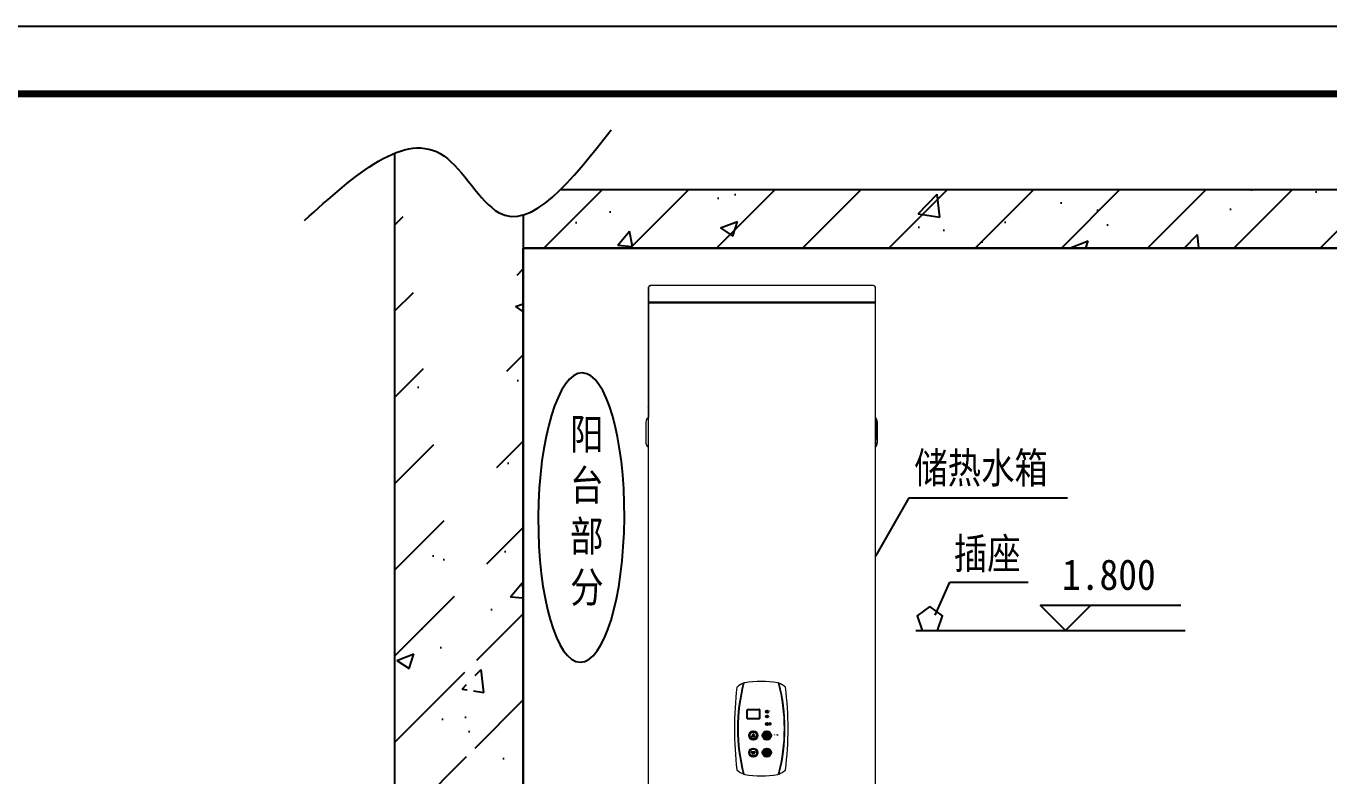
# Model space of a CAD drawing. Extents: x 27938 to 1507990, y 110129 to 923079.
# Drawn here: x 540901 to 560131, y 458590 to 469657 of the extents above; entities that cross this region are included whole.
import ezdxf

# ---------------------------------------------------------------- set-up
doc = ezdxf.new("R2010")
doc.units = 0
doc.header["$LTSCALE"] = 1000
doc.header["$MEASUREMENT"] = 0
doc.linetypes.add('DASH', pattern=[0.35, 0.25, -0.1])
for name, color, linetype in [('100L夹套一键通外壳-GMO', 7, 'Continuous'), ('AXIS', 3, 'Continuous'), ('TWT_TEXT', 7, 'Continuous'), ('图框', 140, 'Continuous'), ('太阳能', 252, 'Continuous'), ('实线层', 7, 'Continuous'), ('显示器外壳', 7, 'Continuous'), ('灌液口封盖', 7, 'Continuous'), ('立式GL10015DBJ外壳', 7, 'Continuous'), ('装饰圈', 7, 'Continuous'), ('装饰面板', 7, 'Continuous')]:
    doc.layers.add(name, color=color, linetype=linetype)
doc.layers.add('CAXA0', color=7, linetype='Continuous', lineweight=70)
doc.layers.add('yichutu', color=7, linetype='Continuous', true_color=0xffffff, plot=False)
doc.styles.add('_TWT_DIM', font='', dxfattribs={"width": 0.8, "height": 3.5})
doc.styles.add('字高3.5', font='', dxfattribs={"height": 3})
doc.styles.get('_TWT_DIM').set_extended_font_data('FangSong_GB2312')
doc.styles.get('字高3.5').set_extended_font_data('SimSun')
pattern_1 = [(45, (382031, 355869.1), (-636.396, 636.396), []), (50, (382031, 355869), (2582.137, -225.908), [270, -2970]), (355, (382031, 355869), (-499.505, 2707.892), [216, -2376]), (100.4514, (382246.2, 355850.3), (2082.634, 2481.982), [229.465, -2524.11]), (46.1842, (382031, 356589), (3842.07, -595.87), [405, -4455]), (96.6356, (382351.2, 356539.4), (3364.786, 3506.824), [344.2, -3786.17]), (351.1842, (382031, 356589), (3364.78, 3506.83), [324, -3564]), (21, (382391, 356409), (2148.865, -1449.428), [270, -2970]), (326, (382391, 356409), (875.935, 2610.54), [216, -2376]), (71.4514, (382570, 356288.3), (3024.8, 1161.11), [229.465, -2524.11]), (37.5, (382031, 355869.1), (43.7755, 1198.418), [0, -2347.2, 0, -2412, 0, -2385]), (7.5, (382031, 355869.1), (947.05, 1419.882), [0, -1375.2, 0, -2293.2, 0, -909]), (327.5, (381228.2, 355869.1), (1921.7608, -81.1975), [0, -900, 0, -2808, 0, -3726]), (317.5, (380868.2, 355869.1), (2099.47, 360.378), [0, -1170, 0, -1864.8, 0, -2646])]

# ---------------------------------------------------------------- blocks, each defined once
blk = doc.blocks.new('TK')
at = {"layer": '图框'}
blk.add_lwpolyline([(465375, 548714), (549475, 548714), (549475, 489314), (465375, 489314)], close=True, dxfattribs=at)
blk.add_lwpolyline([(465375, 548714), (549475, 548714), (549475, 489314), (465375, 489314)], close=True, dxfattribs=at)
at = {"layer": '图框', "const_width": 100}
blk.add_lwpolyline([(548475, 490314), (548475, 547714), (467875, 547714), (467875, 490314)], close=True, dxfattribs=at)
blk = doc.blocks.new('yct-841-594-84100-59399.9999999999-100-1000.0')
at = {"layer": 'yichutu', "color": 7, "true_color": 0xffffff}
blk.add_lwpolyline([(0, 0), (0, 59400), (84100, 59400), (84100, 0)], close=True, dxfattribs=at)

msp = doc.modelspace()

# ---------------------------------------------------------------- hatches: boundary and pattern name
at = {"layer": '100L夹套一键通外壳-GMO', "linetype": 'Continuous'}
h = msp.add_hatch(color=256, dxfattribs=at)
h.dxf.hatch_style = 1
h.paths.add_polyline_path([(551635.2, 459213.2), (551611.8, 459172.7), (551658.6, 459172.7)])
h.paths.add_polyline_path([(551658.6, 458947.7), (551611.8, 458947.7), (551635.2, 458907.2)])
h = msp.add_hatch(color=256, dxfattribs=at)
h.dxf.hatch_style = 1
h.paths.add_polyline_path([(551896.2, 459186.2, 1), (551770.2, 459186.2, 1)])
h = msp.add_hatch(color=256, dxfattribs=at)
h.dxf.hatch_style = 1
h.paths.add_polyline_path([(551896.2, 458934.2, 1), (551770.2, 458934.2, 1)])
at = {"layer": '实线层', "lineweight": -2}
h = msp.add_hatch(dxfattribs=at)
h.set_pattern_fill('钢筋混凝土', color=256, scale=360)
h.set_pattern_definition(pattern_1)
edge = h.paths.add_edge_path()
edge.add_line((548240.5, 466868.4), (548240.5, 453730.4))
edge.add_line((546339.7, 467780.6), (546339.7, 455123.1))
edge.add_line((546339.7, 455123.1), (546339.7, 453047.6))
edge.add_line((546339.7, 453047.6), (548240.5, 453730.4))
edge.add_line((546339.7, 452583), (546339.7, 445638.8))
edge.add_line((548240.5, 453265.7), (548240.5, 441403.2))
edge.add_line((546339.7, 452583), (548240.5, 453265.7))
edge.add_line((546339.7, 442285.7), (546339.7, 448707.5))
h = msp.add_hatch(dxfattribs=at)
h.set_pattern_fill('钢筋混凝土', color=256, scale=360)
h.set_pattern_definition(pattern_1)
edge = h.paths.add_edge_path()
edge.add_line((548791.8, 467245.1), (561737, 467245.1))
edge.add_line((561737, 467245.1), (561737, 466379.6))
edge.add_line((561737, 466379.6), (548240.5, 466379.6))
at = {"layer": '立式GL10015DBJ外壳', "lineweight": 0}
h = msp.add_hatch(dxfattribs=at)
h.set_pattern_fill('LINE', color=0, scale=115.079139, angle=45, style=0)
h.set_pattern_definition([(45, (546677.7, 455562.7), (-258.36, 258.36), [])])
edge = h.paths.add_edge_path()
edge.add_line((550084.3, 465567.6), (550084.3, 463877.4))
edge.add_spline(control_points=[(550084.3, 463877.4), (550085.5, 463878.5), (550086.8, 463879.7), (550088, 463880.9)], knot_values=[0.3947288, 0.3947288, 0.3947288, 0.3947288, 0.3951256, 0.3951256, 0.3951256, 0.3951256], degree=3, periodic=0)
edge.add_line((550088, 463880.9), (550088, 465567.6))
edge.add_spline(control_points=[(550088, 465567.6), (550088, 465568.6), (550088.4, 465569.5), (550089.7, 465570.9), (550090.6, 465571.2), (550091.6, 465571.2)], knot_values=[0, 0, 0, 0, 0.5, 0.5, 1, 1, 1, 1], degree=3, periodic=0)
edge.add_line((550091.6, 465571.2), (550106.7, 465571.2))
edge.add_spline(control_points=[(550106.7, 465571.2), (550107.7, 465571.2), (550108.6, 465571.4), (550110.4, 465572.1), (550111.2, 465572.7), (550112.5, 465574), (550113.1, 465574.8), (550113.8, 465576.5), (550114, 465577.5), (550114, 465578.4)], knot_values=[0, 0, 0, 0, 0.25, 0.25, 0.5, 0.5, 0.75, 0.75, 1, 1, 1, 1], degree=3, periodic=0)
edge.add_line((550114, 465578.4), (550114, 465607.9))
edge.add_spline(control_points=[(550114, 465607.9), (550114.1, 465609.4), (550113.7, 465610.9), (550112.2, 465613.4), (550111.1, 465614.4), (550109.8, 465615)], knot_values=[0, 0, 0, 0, 0.5, 0.5, 1, 1, 1, 1], degree=3, periodic=0)
edge.add_line((550109.8, 465615), (550104.2, 465617.6))
edge.add_spline(control_points=[(550104.2, 465617.6), (550103.7, 465617.8), (550103.2, 465618.3), (550102.8, 465619.5), (550102.8, 465620.1), (550103, 465620.7)], knot_values=[0, 0, 0, 0, 0.5, 0.5, 1, 1, 1, 1], degree=3, periodic=0)
edge.add_spline(control_points=[(550103, 465620.7), (550114.9, 465647.9), (550126.7, 465675.1), (550138.5, 465702.3)], knot_values=[0, 0, 0, 0, 1, 1, 1, 1], degree=3, periodic=0)
edge.add_line((550138.5, 465702.3), (550135.2, 465703.8))
edge.add_spline(control_points=[(550135.2, 465703.8), (550123.4, 465676.6), (550111.5, 465649.4), (550099.7, 465622.1)], knot_values=[0, 0, 0, 0, 1, 1, 1, 1], degree=3, periodic=0)
edge.add_spline(control_points=[(550099.7, 465622.1), (550099.4, 465621.4), (550099.2, 465620.7), (550099.2, 465619.1), (550099.3, 465618.3), (550099.9, 465616.9), (550100.3, 465616.2), (550101.4, 465615.1), (550102, 465614.6), (550102.7, 465614.3)], knot_values=[0, 0, 0, 0, 0.25, 0.25, 0.5, 0.5, 0.75, 0.75, 1, 1, 1, 1], degree=3, periodic=0)
edge.add_line((550102.7, 465614.3), (550108.3, 465611.8))
edge.add_spline(control_points=[(550108.3, 465611.8), (550108.9, 465611.5), (550109.4, 465611), (550110.2, 465609.9), (550110.4, 465609.2), (550110.4, 465608.5)], knot_values=[0, 0, 0, 0, 0.5, 0.5, 1, 1, 1, 1], degree=3, periodic=0)
edge.add_line((550110.4, 465608.5), (550110.4, 465578.4))
edge.add_spline(control_points=[(550110.4, 465578.4), (550110.4, 465577.5), (550110, 465576.5), (550108.6, 465575.2), (550107.7, 465574.8), (550106.7, 465574.8)], knot_values=[0, 0, 0, 0, 0.5, 0.5, 1, 1, 1, 1], degree=3, periodic=0)
edge.add_line((550106.7, 465574.8), (550091.6, 465574.8))
edge.add_spline(control_points=[(550091.6, 465574.8), (550090.6, 465574.8), (550089.7, 465574.6), (550087.9, 465573.9), (550087.1, 465573.4), (550085.8, 465572.1), (550085.3, 465571.3), (550084.5, 465569.5), (550084.3, 465568.6), (550084.3, 465567.6)], knot_values=[0, 0, 0, 0, 0.25, 0.25, 0.5, 0.5, 0.75, 0.75, 1, 1, 1, 1], degree=3, periodic=0)

# ---------------------------------------------------------------- linework, layer by layer
at = {"color": 0, "lineweight": -3, "ltscale": 9}
msp.add_line((554319.5, 460961.7), (554536.6, 461447.6), dxfattribs=at)
at = {"color": 0, "ltscale": 9}
msp.add_line((554536.6, 461447.6), (555690.1, 461447.6), dxfattribs=at)
at = {"color": 0, "linetype": 'ByBlock', "lineweight": -3, "ltscale": 0.3}
msp.add_lwpolyline([(548791.8, 467245.1), (561737, 467245.1), (561737, 466379.6), (548240.5, 466379.6)], dxfattribs=at)
msp.add_lwpolyline([(554240.1, 461088.7), (554054.5, 460953.9), (554125.4, 460735.7), (554354.8, 460735.7), (554425.7, 460953.9)], close=True, dxfattribs=at)
at = {"layer": '100L夹套一键通外壳-GMO', "linetype": 'Continuous'}
for p, q in [((551546, 459439.3), (551546, 459565.3)), ((551550.5, 459569.8), (551721.5, 459569.8)), ((551721.5, 459434.8), (551550.5, 459434.8)), ((551726, 459565.3), (551726, 459439.3)), ((551833.6, 459214), (551833.6, 459190.3)), ((551870.9, 459358), (551863.5, 459358)), ((551888.9, 459367), (551879.9, 459367)), ((551888.9, 459349), (551879.9, 459349)), ((551888.9, 459367), (551888.9, 459349)), ((551888.9, 459364), (551896.4, 459364)), ((551888.9, 459358), (551900.4, 459358)), ((551888.9, 459352), (551896.4, 459352))]:
    msp.add_line(p, q, dxfattribs=at)
for points in [[(551635.2, 459213.2), (551611.8, 459172.7), (551658.6, 459172.7)], [(551635.2, 458907.2), (551611.8, 458947.7), (551658.6, 458947.7)]]:
    msp.add_lwpolyline(points, close=True, dxfattribs=at)
for centre, radius in [((551837.1, 459538.8), 15.8), ((551837.1, 459467.6), 15.8), ((551635.2, 459186.2), 63), ((551635.2, 459186.2), 54), ((551833.2, 459186.2), 63), ((551837.1, 459357.3), 15.8), ((551635.2, 458934.2), 63), ((551635.2, 458934.2), 54), ((551833.2, 458934.2), 63)]:
    msp.add_circle(centre, radius, dxfattribs=at)
at = {"layer": '100L夹套一键通外壳-GMO', "color": 0, "lineweight": 0}
msp.add_arc((551467.8, 459837.8), 11.2, 244.98027, 255.93225, dxfattribs=at)
at = {"layer": '100L夹套一键通外壳-GMO', "linetype": 'Continuous'}
for centre, radius, start, end in [((551550.5, 459565.3), 4.5, 90, 180), ((551550.5, 459439.3), 4.5, 180, 270), ((551721.5, 459565.3), 4.5, 0, 90), ((551721.5, 459439.3), 4.5, 270, 0), ((551833.6, 459187.3), 14.1, 116.60836, 270), ((551833.6, 459187.3), 14.1, 270, 63.39164), ((551879.9, 459358), 9, 90, 270)]:
    msp.add_arc(centre, radius, start, end, dxfattribs=at)
at = {"layer": 'AXIS', "color": 0}
msp.add_line((553928.1, 462695.5), (553440.4, 461833.7), dxfattribs=at)
at = {"layer": 'AXIS', "color": 0, "lineweight": -3}
msp.add_line((553928.1, 462695.5), (556270.4, 462695.5), dxfattribs=at)
at = {"layer": 'CAXA0', "color": 0, "lineweight": 0}
for p, q in [((550084.3, 465790.9), (550084.3, 465582.4)), ((550088, 465790.9), (550088, 465582.4)), ((550535.2, 465826.9), (550120.5, 465826.9)), ((550651.8, 465826.9), (550535.2, 465826.9)), ((552862, 465826.9), (550652.8, 465826.9)), ((552979.7, 465826.9), (552862.9, 465826.9)), ((553278.1, 465826.9), (552979.7, 465826.9)), ((553404.5, 465826.9), (553278.1, 465826.9)), ((553440.4, 465582.4), (553440.4, 465790.9)), ((550084.3, 465567.6), (550084.3, 463877.4)), ((553440.4, 465582.4), (550088, 465582.4)), ((550094.5, 465582.4), (550088, 465582.4)), ((553440.4, 465567.6), (550088, 465567.6)), ((550254.5, 465567.6), (550088, 465567.6)), ((550088, 465567.6), (550088, 463880.9)), ((550091.5, 465575), (553433.2, 465575.2)), ((553440.4, 457898.3), (553440.4, 465567.6)), ((550072.5, 464030.1), (550072.7, 464030.1)), ((550051.1, 463812.5), (550051.1, 463503)), ((550084.3, 463877.4), (550084.3, 457632.8)), ((553441, 463868.5), (553437.1, 463446.9)), ((553441, 463875.7), (553440.7, 463875.7)), ((553462.3, 463816.1), (553462.3, 463506.6)), ((553462.3, 463769.2), (553462.3, 463661.3)), ((553462.3, 463553.4), (553462.3, 463661.3))]:
    msp.add_line(p, q, dxfattribs=at)
for centre, radius, start, end in [((553404.5, 465790.9), 36, 0, 90), ((550091.8, 465582.5), 7.49, 180.94095, 267.72784), ((550091.8, 465567.5), 7.49, 92.27216, 179.05905), ((553418.2, 465578.4), 3.6, 244.95395, 270), ((553433.2, 465582.4), 7.19, 270, 0), ((553433.2, 465567.6), 7.19, 0, 90), ((550115.5, 463818.5), 64.7, 125.48901, 185.34315), ((553441, 463868.5), 7.19, 30.18982, 90), ((553350.8, 463816.1), 111.5, 0, 30.18982), ((550103.1, 463495.1), 52.6, 171.37755, 246.4716)]:
    msp.add_arc(centre, radius, start, end, dxfattribs=at)
for points in [[(550120.5, 465826.9), (550118.2, 465826.9), (550115.8, 465826.7), (550111.2, 465825.8), (550108.9, 465825.1), (550104.5, 465823.3), (550102.4, 465822.2), (550098.5, 465819.6), (550096.7, 465818.1), (550093.3, 465814.7), (550091.8, 465812.9), (550089.2, 465809), (550088, 465806.9), (550086.2, 465802.6), (550085.5, 465800.3), (550084.6, 465795.6), (550084.3, 465793.3), (550084.3, 465790.9)], [(550120.5, 465823.3), (550118.4, 465823.3), (550116.2, 465823.1), (550112.1, 465822.3), (550110.1, 465821.7), (550106.1, 465820.1), (550104.2, 465819.1), (550100.7, 465816.7), (550099, 465815.4), (550096, 465812.4), (550094.7, 465810.7), (550092.3, 465807.2), (550091.3, 465805.3), (550089.6, 465801.4), (550089, 465799.3), (550088.2, 465795.2), (550088, 465793.1), (550088, 465790.9)]]:
    msp.add_open_spline(points, degree=3, knots=[0, 0, 0, 0, 0.125, 0.125, 0.25, 0.25, 0.375, 0.375, 0.5, 0.5, 0.625, 0.625, 0.75, 0.75, 0.875, 0.875, 1, 1, 1, 1], dxfattribs=at)
msp.add_open_spline([(550078, 463871.1), (550078, 463871.1), (550081.3, 463874.4), (550088, 463880.9)], degree=3, dxfattribs=at)
at = {"layer": 'TWT_TEXT', "color": 0}
msp.add_line((554032.5, 460735.7), (558008.8, 460735.7), dxfattribs=at)
msp.add_lwpolyline([(557942.8, 461105.2), (555873.1, 461105.2), (556242.6, 460735.7), (556612.1, 461105.2)], dxfattribs=at)
at = {"layer": '太阳能', "color": 0, "linetype": 'ByBlock', "lineweight": -3, "ltscale": 100}
for p, q in [((546339.7, 467780.6), (546339.7, 442285.7)), ((548240.5, 466868.4), (548240.5, 453730.4))]:
    msp.add_line(p, q, dxfattribs=at)
at = {"layer": '太阳能', "color": 0, "linetype": 'DASH', "lineweight": -3, "ltscale": 400}
msp.add_lwpolyline([(548240.5, 466379.6), (561737, 466379.6), (561737, 454387.8), (548240.5, 454387.8)], close=True, dxfattribs=at)
at = {"layer": '太阳能', "color": 0, "linetype": 'ByBlock', "lineweight": -3, "ltscale": 100, "extrusion": (0, 0, -1)}
msp.add_ellipse((549096.1, 462403.5), major_axis=(-14.5, -2134.7), ratio=0.2977205, dxfattribs=at)
at = {"layer": '太阳能', "color": 0, "linetype": 'ByBlock', "lineweight": -3, "ltscale": 100}
msp.add_spline([(545009.2, 466786.8), (547065.5, 467742.9), (547875.9, 466904.5), (549539.3, 468126.6)], degree=3, dxfattribs=at)
at = {"layer": '显示器外壳', "color": 0, "lineweight": 0}
for centre, radius, start, end in [((552038.7, 459815.4), 27, 90.04662, 100.18856), ((552038.7, 459815.4), 15.7, 90.00061, 92.66488), ((551472.3, 458754.5), 27, 253.15438, 270.04662)]:
    msp.add_arc(centre, radius, start, end, dxfattribs=at)
at = {"layer": '灌液口封盖', "color": 0, "lineweight": 0}
msp.add_line((553440.7, 463446.9), (553441, 463446.9), dxfattribs=at)
for centre, radius, start, end in [((553441, 463454.1), 7.19, 270, 329.81018), ((553350.8, 463506.6), 111.5, 329.81018, 0)]:
    msp.add_arc(centre, radius, start, end, dxfattribs=at)
at = {"layer": '装饰圈', "color": 0, "lineweight": 0}
for p, q in [((551492.8, 459961), (551496.7, 459962.4)), ((552007.2, 459962.4), (552011.1, 459961)), ((551496.7, 458616.4), (551492.8, 458617.8)), ((552011.1, 458617.8), (552007.2, 458616.4))]:
    msp.add_line(p, q, dxfattribs=at)
for centre, radius, start, end in [((556445, 459289.4), 5088.7, 173.12389, 186.87611), ((551397.4, 459898.1), 4.5, 132.03838, 173.12389), ((551599.1, 459674.4), 305.7, 110.34719, 132.03842), ((554040.6, 459289.4), 2639.2, 165.41857, 194.58097), ((554076, 459289.4), 2665.7, 165.37642, 194.62358), ((551497.4, 459950.5), 11.5, 113.39213, 162.95067), ((549427.9, 459289.4), 2665.7, 345.37642, 14.62358), ((552006.5, 459950.4), 11.5, 17.15907, 66.49325), ((551904.8, 459674.4), 305.7, 47.96161, 69.65155), ((549463.3, 459289.4), 2639.2, 345.41857, 14.58097), ((552106.5, 459898.1), 4.5, 6.87611, 47.96161), ((547058.9, 459289.4), 5088.7, 353.12389, 6.87611), ((551397.4, 458680.7), 4.5, 186.87611, 227.96162), ((551599.1, 458904.4), 305.7, 227.96162, 249.65156), ((551497.4, 458628.4), 11.5, 197.15907, 246.49326), ((551904.8, 458904.4), 305.7, 290.3472, 312.03843), ((552006.5, 458628.3), 11.5, 293.39214, 342.95067), ((552106.5, 458680.7), 4.5, 312.03839, 353.12389)]:
    msp.add_arc(centre, radius, start, end, dxfattribs=at)
at = {"layer": '装饰面板', "color": 0, "lineweight": 0}
for centre, radius, start, end in [((551599.1, 459674.4), 305.7, 107.33672, 109.58145), ((551752, 458486.7), 1499.5, 80.63768, 99.36231), ((551904.8, 459674.4), 305.7, 70.41854, 72.66323), ((554076, 459289.4), 2665.7, 165.37642, 194.62358), ((549427.9, 459289.4), 2665.7, 345.37642, 14.62358), ((551599.1, 458904.4), 305.7, 250.41855, 252.66328), ((551752, 460092.1), 1499.5, 260.63769, 279.36232), ((551904.8, 458904.4), 305.7, 287.33677, 289.58146)]:
    msp.add_arc(centre, radius, start, end, dxfattribs=at)

# ---------------------------------------------------------------- block references
msp.add_blockref('TK', (26661.9, -79056.7))
at = {"layer": 'yichutu'}
msp.add_blockref('yct-841-594-84100-59399.9999999999-100-1000.0', (492036.9, 410257), dxfattribs=at)

# ---------------------------------------------------------------- texts
at = {"layer": '100L夹套一键通外壳-GMO', "linetype": 'Continuous', "char_height": 9, "width": 27, "attachment_point": 1, "style": '字高3.5'}
for s, insert in [('设定温度', (551863.5, 459553.7)), ('实际温度', (551863.5, 459478.7))]:
    msp.add_mtext(s, dxfattribs=dict(at, insert=insert))
at = {"layer": '100L夹套一键通外壳-GMO', "linetype": 'Continuous', "char_height": 27, "attachment_point": 1, "style": '字高3.5'}
for s, insert in [('电源\\P  ', (551929.5, 459207.2)), ('即热', (551801, 458953.2))]:
    msp.add_mtext(s, dxfattribs=dict(at, insert=insert))
at = {"layer": 'TWT_TEXT', "color": 0, "style": '_TWT_DIM', "width": 0.9}
msp.add_text('1.800', height=451.72, dxfattribs=at).set_placement((556191.7, 461336.4))
at = {"layer": 'TWT_TEXT', "color": 0, "attachment_point": 1, "style": '_TWT_DIM'}
for s, insert, char_height, width in [('阳\\P台\\P部\\P分', (548931.1, 463859.7), 451.7, 83304.574), ('{\\fFangSong|b0|i0|c134|p49;储热水箱}', (554010.8, 463361.9), 451.721, 3489.128), ('{\\fFangSong|b0|i0|c134|p49;插座}', (554594.4, 462098.3), 451.721, 3489.128)]:
    msp.add_mtext(s, dxfattribs=dict(at, insert=insert, char_height=char_height, width=width))

doc.saveas('drawing.dxf')
